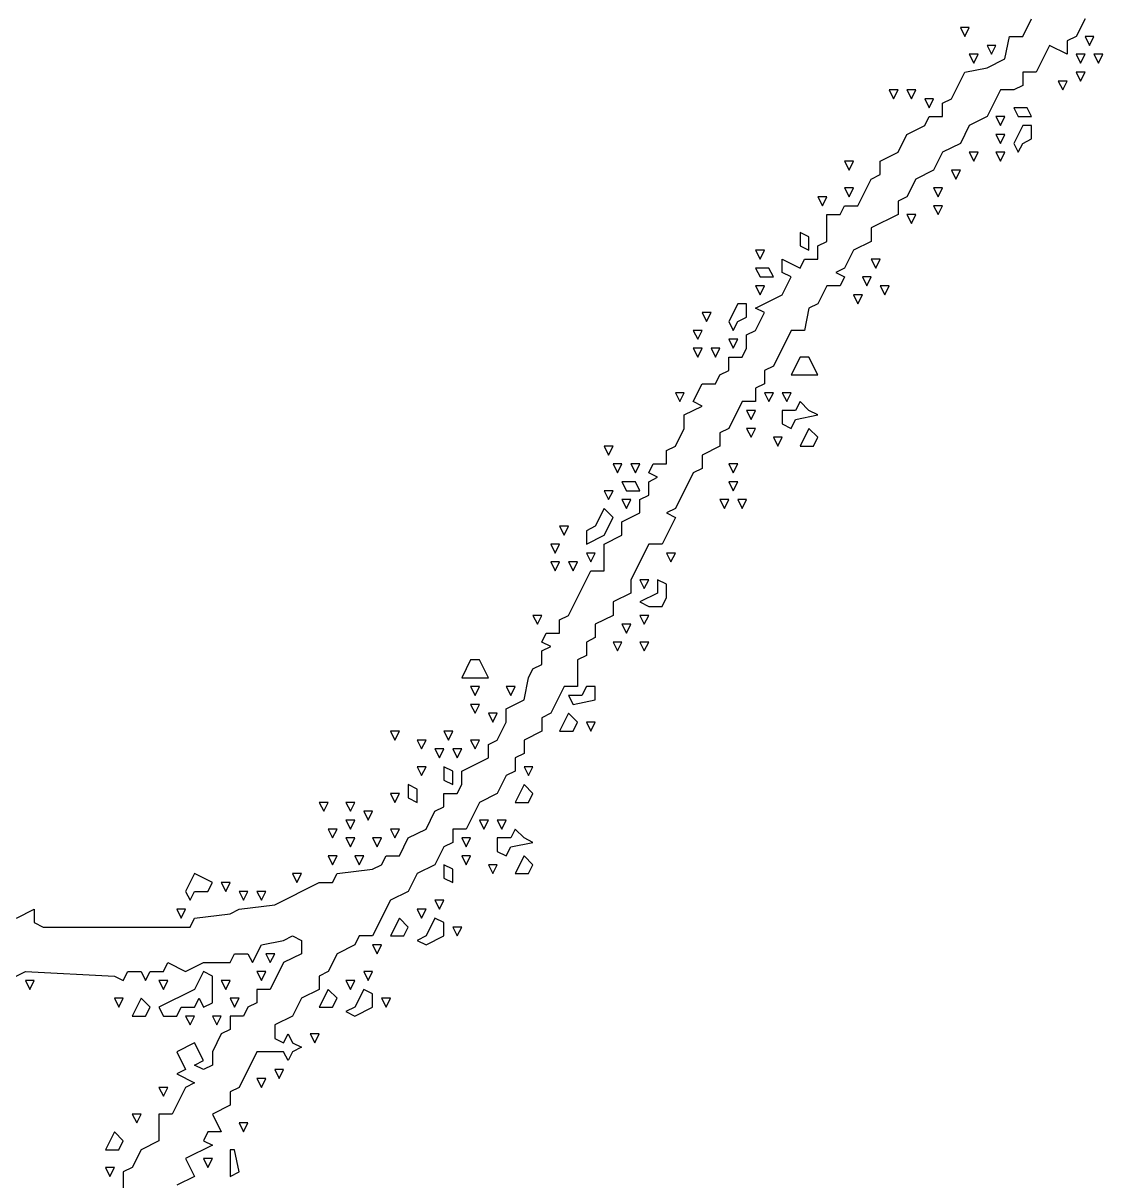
# Model space of a CAD drawing. Extents: x 2 to 124, y 0 to 170.
# Drawn here: x 29.82 to 49.34, y 127.1 to 148.03 of the extents above; entities that cross this region are included whole.
import ezdxf

# ---------------------------------------------------------------- set-up
doc = ezdxf.new("R2010")
doc.units = 0
doc.layers.add('Layer0', color=7, linetype='Continuous')

msp = doc.modelspace()

# ---------------------------------------------------------------- linework, layer by layer
at = {"layer": 'Layer0', "color": 5, "linetype": 'CONTINUOUS'}
for p, q in [((47.89299, 147.7841, 0.1), (48.05398, 148.1061, 0.1)), ((49.01989, 148.1061, 0.1), (48.8589, 147.7841, 0.1)), ((46.7661, 147.9451, 0.1), (46.84659, 147.7841, 0.1)), ((46.92708, 147.9451, 0.1), (46.7661, 147.9451, 0.1)), ((46.84659, 147.7841, 0.1), (46.92708, 147.9451, 0.1)), ((47.57102, 147.3816, 0.1), (47.65152, 147.7841, 0.1)), ((47.65152, 147.7841, 0.1), (47.89299, 147.7841, 0.1)), ((48.8589, 147.7841, 0.1), (48.69792, 147.7036, 0.1)), ((49.01989, 147.7841, 0.1), (49.10038, 147.6231, 0.1)), ((49.18087, 147.7841, 0.1), (49.01989, 147.7841, 0.1)), ((49.10038, 147.6231, 0.1), (49.18087, 147.7841, 0.1)), ((47.24905, 147.6231, 0.1), (47.32955, 147.4621, 0.1)), ((47.41004, 147.6231, 0.1), (47.24905, 147.6231, 0.1)), ((47.32955, 147.4621, 0.1), (47.41004, 147.6231, 0.1)), ((48.37595, 147.6231, 0.1), (48.13447, 147.1402, 0.1)), ((48.69792, 147.4621, 0.1), (48.37595, 147.6231, 0.1)), ((48.69792, 147.7036, 0.1), (48.69792, 147.4621, 0.1)), ((46.92708, 147.4621, 0.1), (47.00758, 147.3011, 0.1)), ((47.08807, 147.4621, 0.1), (46.92708, 147.4621, 0.1)), ((47.00758, 147.3011, 0.1), (47.08807, 147.4621, 0.1)), ((47.24905, 147.2206, 0.1), (47.57102, 147.3816, 0.1)), ((48.8589, 147.4621, 0.1), (48.93939, 147.3011, 0.1)), ((49.01989, 147.4621, 0.1), (48.8589, 147.4621, 0.1)), ((48.93939, 147.3011, 0.1), (49.01989, 147.4621, 0.1)), ((49.18087, 147.4621, 0.1), (49.26136, 147.3011, 0.1)), ((49.34186, 147.4621, 0.1), (49.18087, 147.4621, 0.1)), ((49.26136, 147.3011, 0.1), (49.34186, 147.4621, 0.1)), ((46.60511, 146.6572, 0.1), (46.84659, 147.1402, 0.1)), ((46.84659, 147.1402, 0.1), (47.24905, 147.2206, 0.1)), ((48.13447, 147.1402, 0.1), (47.89299, 147.1402, 0.1)), ((47.89299, 147.1402, 0.1), (47.89299, 146.8987, 0.1)), ((48.8589, 147.1402, 0.1), (48.93939, 146.9792, 0.1)), ((49.01989, 147.1402, 0.1), (48.8589, 147.1402, 0.1)), ((48.93939, 146.9792, 0.1), (49.01989, 147.1402, 0.1)), ((48.53693, 146.9792, 0.1), (48.61742, 146.8182, 0.1)), ((48.69792, 146.9792, 0.1), (48.53693, 146.9792, 0.1)), ((48.61742, 146.8182, 0.1), (48.69792, 146.9792, 0.1)), ((45.47822, 146.8182, 0.1), (45.55871, 146.6572, 0.1)), ((45.6392, 146.8182, 0.1), (45.47822, 146.8182, 0.1)), ((45.55871, 146.6572, 0.1), (45.6392, 146.8182, 0.1)), ((45.80019, 146.8182, 0.1), (45.88068, 146.6572, 0.1)), ((45.96117, 146.8182, 0.1), (45.80019, 146.8182, 0.1)), ((45.88068, 146.6572, 0.1), (45.96117, 146.8182, 0.1)), ((47.49053, 146.8182, 0.1), (47.24905, 146.3352, 0.1)), ((47.73201, 146.8182, 0.1), (47.49053, 146.8182, 0.1)), ((47.89299, 146.8987, 0.1), (47.73201, 146.8182, 0.1)), ((46.12216, 146.6572, 0.1), (46.20265, 146.4962, 0.1)), ((46.28314, 146.6572, 0.1), (46.12216, 146.6572, 0.1)), ((46.20265, 146.4962, 0.1), (46.28314, 146.6572, 0.1)), ((46.44413, 146.5767, 0.1), (46.60511, 146.6572, 0.1)), ((46.44413, 146.3352, 0.1), (46.44413, 146.5767, 0.1)), ((46.12216, 146.1742, 0.1), (46.20265, 146.3352, 0.1)), ((46.20265, 146.3352, 0.1), (46.44413, 146.3352, 0.1)), ((47.24905, 146.3352, 0.1), (46.92708, 146.1742, 0.1)), ((47.41004, 146.3352, 0.1), (47.49053, 146.1742, 0.1)), ((47.57102, 146.3352, 0.1), (47.41004, 146.3352, 0.1)), ((47.49053, 146.1742, 0.1), (47.57102, 146.3352, 0.1)), ((47.73201, 146.4962, 0.1), (47.8125, 146.3352, 0.1)), ((47.97348, 146.4962, 0.1), (47.73201, 146.4962, 0.1)), ((47.8125, 146.3352, 0.1), (48.05398, 146.3352, 0.1)), ((48.05398, 146.3352, 0.1), (47.97348, 146.4962, 0.1)), ((45.80019, 146.0133, 0.1), (46.12216, 146.1742, 0.1)), ((46.92708, 146.1742, 0.1), (46.7661, 145.8523, 0.1)), ((47.89299, 146.1742, 0.1), (47.73201, 145.8523, 0.1)), ((48.05398, 146.1742, 0.1), (47.89299, 146.1742, 0.1)), ((48.05398, 145.9328, 0.1), (48.05398, 146.1742, 0.1)), ((45.6392, 145.6913, 0.1), (45.80019, 146.0133, 0.1)), ((47.41004, 146.0133, 0.1), (47.49053, 145.8523, 0.1)), ((47.57102, 146.0133, 0.1), (47.41004, 146.0133, 0.1)), ((47.49053, 145.8523, 0.1), (47.57102, 146.0133, 0.1)), ((47.89299, 145.8523, 0.1), (48.05398, 145.9328, 0.1)), ((45.31723, 145.5303, 0.1), (45.6392, 145.6913, 0.1)), ((46.44413, 145.6913, 0.1), (46.28314, 145.3693, 0.1)), ((46.7661, 145.8523, 0.1), (46.44413, 145.6913, 0.1)), ((46.92708, 145.6913, 0.1), (47.00758, 145.5303, 0.1)), ((47.08807, 145.6913, 0.1), (46.92708, 145.6913, 0.1)), ((47.00758, 145.5303, 0.1), (47.08807, 145.6913, 0.1)), ((47.41004, 145.6913, 0.1), (47.49053, 145.5303, 0.1)), ((47.57102, 145.6913, 0.1), (47.41004, 145.6913, 0.1)), ((47.49053, 145.5303, 0.1), (47.57102, 145.6913, 0.1)), ((47.73201, 145.8523, 0.1), (47.8125, 145.6913, 0.1)), ((47.8125, 145.6913, 0.1), (47.89299, 145.8523, 0.1)), ((44.6733, 145.5303, 0.1), (44.75379, 145.3693, 0.1)), ((44.83428, 145.5303, 0.1), (44.6733, 145.5303, 0.1)), ((44.75379, 145.3693, 0.1), (44.83428, 145.5303, 0.1)), ((45.31723, 145.2888, 0.1), (45.31723, 145.5303, 0.1)), ((45.15625, 145.2083, 0.1), (45.31723, 145.2888, 0.1)), ((46.28314, 145.3693, 0.1), (45.96117, 145.2083, 0.1)), ((46.60511, 145.3693, 0.1), (46.68561, 145.2083, 0.1)), ((46.7661, 145.3693, 0.1), (46.60511, 145.3693, 0.1)), ((46.68561, 145.2083, 0.1), (46.7661, 145.3693, 0.1)), ((44.6733, 145.0473, 0.1), (44.75379, 144.8864, 0.1)), ((44.83428, 145.0473, 0.1), (44.6733, 145.0473, 0.1)), ((44.75379, 144.8864, 0.1), (44.83428, 145.0473, 0.1)), ((44.91477, 144.7254, 0.1), (45.15625, 145.2083, 0.1)), ((45.96117, 145.2083, 0.1), (45.80019, 144.8864, 0.1)), ((46.28314, 145.0473, 0.1), (46.36364, 144.8864, 0.1)), ((46.44413, 145.0473, 0.1), (46.28314, 145.0473, 0.1)), ((46.36364, 144.8864, 0.1), (46.44413, 145.0473, 0.1)), ((44.19034, 144.8864, 0.1), (44.27083, 144.7254, 0.1)), ((44.35133, 144.8864, 0.1), (44.19034, 144.8864, 0.1)), ((44.27083, 144.7254, 0.1), (44.35133, 144.8864, 0.1)), ((45.80019, 144.8864, 0.1), (45.6392, 144.8059, 0.1)), ((44.5928, 144.5644, 0.1), (44.6733, 144.7254, 0.1)), ((44.6733, 144.7254, 0.1), (44.91477, 144.7254, 0.1)), ((45.6392, 144.8059, 0.1), (45.6392, 144.5644, 0.1)), ((46.28314, 144.7254, 0.1), (46.36364, 144.5644, 0.1)), ((46.44413, 144.7254, 0.1), (46.28314, 144.7254, 0.1)), ((46.36364, 144.5644, 0.1), (46.44413, 144.7254, 0.1)), ((44.35133, 144.0814, 0.1), (44.35133, 144.5644, 0.1)), ((44.35133, 144.5644, 0.1), (44.5928, 144.5644, 0.1)), ((45.6392, 144.5644, 0.1), (45.15625, 144.3229, 0.1)), ((45.80019, 144.5644, 0.1), (45.88068, 144.4034, 0.1)), ((45.96117, 144.5644, 0.1), (45.80019, 144.5644, 0.1)), ((45.88068, 144.4034, 0.1), (45.96117, 144.5644, 0.1)), ((43.86837, 144.2424, 0.1), (43.86837, 144.0009, 0.1)), ((44.02936, 144.1619, 0.1), (43.86837, 144.2424, 0.1)), ((45.15625, 144.3229, 0.1), (45.15625, 144.0814, 0.1)), ((43.86837, 144.0009, 0.1), (44.02936, 143.9205, 0.1)), ((44.02936, 143.9205, 0.1), (44.02936, 144.1619, 0.1)), ((44.19034, 144.0009, 0.1), (44.35133, 144.0814, 0.1)), ((44.19034, 143.7595, 0.1), (44.19034, 144.0009, 0.1)), ((45.15625, 144.0814, 0.1), (44.83428, 143.9205, 0.1)), ((43.06345, 143.9205, 0.1), (43.14394, 143.7595, 0.1)), ((43.22443, 143.9205, 0.1), (43.06345, 143.9205, 0.1)), ((43.14394, 143.7595, 0.1), (43.22443, 143.9205, 0.1)), ((44.83428, 143.9205, 0.1), (44.6733, 143.5985, 0.1)), ((43.06345, 143.5985, 0.1), (43.14394, 143.4375, 0.1)), ((43.30492, 143.5985, 0.1), (43.06345, 143.5985, 0.1)), ((43.38542, 143.4375, 0.1), (43.30492, 143.5985, 0.1)), ((43.5464, 143.518, 0.1), (43.5464, 143.7595, 0.1)), ((43.5464, 143.7595, 0.1), (43.86837, 143.5985, 0.1)), ((43.86837, 143.5985, 0.1), (43.94886, 143.7595, 0.1)), ((43.94886, 143.7595, 0.1), (44.19034, 143.7595, 0.1)), ((44.6733, 143.5985, 0.1), (44.51231, 143.518, 0.1)), ((45.15625, 143.7595, 0.1), (45.23674, 143.5985, 0.1)), ((45.31723, 143.7595, 0.1), (45.15625, 143.7595, 0.1)), ((45.23674, 143.5985, 0.1), (45.31723, 143.7595, 0.1)), ((43.14394, 143.4375, 0.1), (43.38542, 143.4375, 0.1)), ((43.70739, 143.4375, 0.1), (43.5464, 143.518, 0.1)), ((43.5464, 143.1155, 0.1), (43.70739, 143.4375, 0.1)), ((44.51231, 143.518, 0.1), (44.6733, 143.4375, 0.1)), ((44.6733, 143.4375, 0.1), (44.5928, 143.2765, 0.1)), ((44.99527, 143.4375, 0.1), (45.07576, 143.2765, 0.1)), ((45.15625, 143.4375, 0.1), (44.99527, 143.4375, 0.1)), ((45.07576, 143.2765, 0.1), (45.15625, 143.4375, 0.1)), ((43.06345, 143.2765, 0.1), (43.14394, 143.1155, 0.1)), ((43.22443, 143.2765, 0.1), (43.06345, 143.2765, 0.1)), ((43.14394, 143.1155, 0.1), (43.22443, 143.2765, 0.1)), ((44.35133, 143.2765, 0.1), (44.19034, 142.9545, 0.1)), ((44.5928, 143.2765, 0.1), (44.35133, 143.2765, 0.1)), ((45.31723, 143.2765, 0.1), (45.39773, 143.1155, 0.1)), ((45.47822, 143.2765, 0.1), (45.31723, 143.2765, 0.1)), ((45.39773, 143.1155, 0.1), (45.47822, 143.2765, 0.1)), ((42.74148, 142.9545, 0.1), (42.58049, 142.6326, 0.1)), ((42.90246, 142.9545, 0.1), (42.74148, 142.9545, 0.1)), ((42.90246, 142.7131, 0.1), (42.90246, 142.9545, 0.1)), ((43.06345, 142.8741, 0.1), (43.5464, 143.1155, 0.1)), ((44.19034, 142.9545, 0.1), (44.02936, 142.8741, 0.1)), ((44.83428, 143.1155, 0.1), (44.91477, 142.9545, 0.1)), ((44.99527, 143.1155, 0.1), (44.83428, 143.1155, 0.1)), ((44.91477, 142.9545, 0.1), (44.99527, 143.1155, 0.1)), ((42.09754, 142.7936, 0.1), (42.17803, 142.6326, 0.1)), ((42.25852, 142.7936, 0.1), (42.09754, 142.7936, 0.1)), ((42.17803, 142.6326, 0.1), (42.25852, 142.7936, 0.1)), ((43.22443, 142.7936, 0.1), (43.06345, 142.8741, 0.1)), ((43.06345, 142.4716, 0.1), (43.22443, 142.7936, 0.1)), ((44.02936, 142.8741, 0.1), (43.94886, 142.4716, 0.1)), ((42.58049, 142.6326, 0.1), (42.66098, 142.4716, 0.1)), ((42.66098, 142.4716, 0.1), (42.74148, 142.6326, 0.1)), ((42.74148, 142.6326, 0.1), (42.90246, 142.7131, 0.1)), ((41.93655, 142.4716, 0.1), (42.01705, 142.3106, 0.1)), ((42.09754, 142.4716, 0.1), (41.93655, 142.4716, 0.1)), ((42.01705, 142.3106, 0.1), (42.09754, 142.4716, 0.1)), ((42.90246, 142.3911, 0.1), (43.06345, 142.4716, 0.1)), ((42.90246, 142.1496, 0.1), (42.90246, 142.3911, 0.1)), ((43.70739, 142.4716, 0.1), (43.38542, 141.8277, 0.1)), ((43.94886, 142.4716, 0.1), (43.70739, 142.4716, 0.1)), ((41.93655, 142.1496, 0.1), (42.01705, 141.9886, 0.1)), ((42.09754, 142.1496, 0.1), (41.93655, 142.1496, 0.1)), ((42.01705, 141.9886, 0.1), (42.09754, 142.1496, 0.1)), ((42.25852, 142.1496, 0.1), (42.33902, 141.9886, 0.1)), ((42.41951, 142.1496, 0.1), (42.25852, 142.1496, 0.1)), ((42.33902, 141.9886, 0.1), (42.41951, 142.1496, 0.1)), ((42.58049, 142.3106, 0.1), (42.66098, 142.1496, 0.1)), ((42.74148, 142.3106, 0.1), (42.58049, 142.3106, 0.1)), ((42.66098, 142.1496, 0.1), (42.74148, 142.3106, 0.1)), ((42.82197, 141.9886, 0.1), (42.90246, 142.1496, 0.1)), ((42.58049, 141.7472, 0.1), (42.58049, 141.9886, 0.1)), ((42.58049, 141.9886, 0.1), (42.82197, 141.9886, 0.1)), ((43.86837, 141.9886, 0.1), (43.70739, 141.6667, 0.1)), ((44.02936, 141.9886, 0.1), (43.86837, 141.9886, 0.1)), ((44.19034, 141.6667, 0.1), (44.02936, 141.9886, 0.1)), ((42.41951, 141.6667, 0.1), (42.58049, 141.7472, 0.1)), ((43.38542, 141.8277, 0.1), (43.22443, 141.7472, 0.1)), ((43.22443, 141.7472, 0.1), (43.22443, 141.5057, 0.1)), ((41.93655, 141.1837, 0.1), (42.09754, 141.5057, 0.1)), ((42.09754, 141.5057, 0.1), (42.33902, 141.5057, 0.1)), ((42.33902, 141.5057, 0.1), (42.41951, 141.6667, 0.1)), ((43.22443, 141.5057, 0.1), (43.06345, 141.4252, 0.1)), ((43.70739, 141.6667, 0.1), (44.19034, 141.6667, 0.1)), ((41.61458, 141.3447, 0.1), (41.69508, 141.1837, 0.1)), ((41.77557, 141.3447, 0.1), (41.61458, 141.3447, 0.1)), ((41.69508, 141.1837, 0.1), (41.77557, 141.3447, 0.1)), ((43.06345, 141.4252, 0.1), (43.06345, 141.1837, 0.1)), ((43.22443, 141.3447, 0.1), (43.30492, 141.1837, 0.1)), ((43.38542, 141.3447, 0.1), (43.22443, 141.3447, 0.1)), ((43.30492, 141.1837, 0.1), (43.38542, 141.3447, 0.1)), ((43.5464, 141.3447, 0.1), (43.62689, 141.1837, 0.1)), ((43.70739, 141.3447, 0.1), (43.5464, 141.3447, 0.1)), ((43.62689, 141.1837, 0.1), (43.70739, 141.3447, 0.1)), ((41.77557, 140.9422, 0.1), (42.09754, 141.1032, 0.1)), ((42.09754, 141.1032, 0.1), (41.93655, 141.1837, 0.1)), ((42.82197, 141.1837, 0.1), (42.58049, 140.7008, 0.1)), ((43.06345, 141.1837, 0.1), (42.82197, 141.1837, 0.1)), ((43.86837, 141.1837, 0.1), (43.78788, 141.0227, 0.1)), ((44.02936, 141.0227, 0.1), (43.86837, 141.1837, 0.1)), ((41.77557, 140.7008, 0.1), (41.77557, 140.9422, 0.1)), ((42.90246, 141.0227, 0.1), (42.98295, 140.8617, 0.1)), ((43.06345, 141.0227, 0.1), (42.90246, 141.0227, 0.1)), ((42.98295, 140.8617, 0.1), (43.06345, 141.0227, 0.1)), ((43.78788, 141.0227, 0.1), (43.5464, 141.0227, 0.1)), ((43.5464, 141.0227, 0.1), (43.5464, 140.7813, 0.1)), ((43.70739, 140.7008, 0.1), (43.78788, 140.8617, 0.1)), ((43.78788, 140.8617, 0.1), (44.19034, 140.9422, 0.1)), ((44.19034, 140.9422, 0.1), (44.02936, 141.0227, 0.1)), ((41.61458, 140.3788, 0.1), (41.77557, 140.7008, 0.1)), ((42.58049, 140.7008, 0.1), (42.41951, 140.6203, 0.1)), ((42.90246, 140.7008, 0.1), (42.98295, 140.5398, 0.1)), ((43.06345, 140.7008, 0.1), (42.90246, 140.7008, 0.1)), ((42.98295, 140.5398, 0.1), (43.06345, 140.7008, 0.1)), ((43.5464, 140.7813, 0.1), (43.70739, 140.7008, 0.1)), ((44.02936, 140.7008, 0.1), (43.86837, 140.3788, 0.1)), ((44.19034, 140.5398, 0.1), (44.02936, 140.7008, 0.1)), ((42.41951, 140.6203, 0.1), (42.41951, 140.3788, 0.1)), ((43.38542, 140.5398, 0.1), (43.46591, 140.3788, 0.1)), ((43.5464, 140.5398, 0.1), (43.38542, 140.5398, 0.1)), ((43.46591, 140.3788, 0.1), (43.5464, 140.5398, 0.1)), ((44.10985, 140.3788, 0.1), (44.19034, 140.5398, 0.1)), ((40.3267, 140.3788, 0.1), (40.4072, 140.2178, 0.1)), ((40.48769, 140.3788, 0.1), (40.3267, 140.3788, 0.1)), ((40.4072, 140.2178, 0.1), (40.48769, 140.3788, 0.1)), ((41.4536, 140.2983, 0.1), (41.61458, 140.3788, 0.1)), ((41.4536, 140.0568, 0.1), (41.4536, 140.2983, 0.1)), ((42.41951, 140.3788, 0.1), (42.09754, 140.2178, 0.1)), ((43.86837, 140.3788, 0.1), (44.10985, 140.3788, 0.1)), ((40.48769, 140.0568, 0.1), (40.56818, 139.8958, 0.1)), ((40.64867, 140.0568, 0.1), (40.48769, 140.0568, 0.1)), ((40.56818, 139.8958, 0.1), (40.64867, 140.0568, 0.1)), ((40.80966, 140.0568, 0.1), (40.89015, 139.8958, 0.1)), ((40.97064, 140.0568, 0.1), (40.80966, 140.0568, 0.1)), ((40.89015, 139.8958, 0.1), (40.97064, 140.0568, 0.1)), ((41.13163, 139.8958, 0.1), (41.21212, 140.0568, 0.1)), ((41.21212, 140.0568, 0.1), (41.4536, 140.0568, 0.1)), ((42.09754, 140.2178, 0.1), (42.09754, 139.9763, 0.1)), ((42.58049, 140.0568, 0.1), (42.66098, 139.8958, 0.1)), ((42.74148, 140.0568, 0.1), (42.58049, 140.0568, 0.1)), ((42.66098, 139.8958, 0.1), (42.74148, 140.0568, 0.1)), ((41.29261, 139.8153, 0.1), (41.13163, 139.8958, 0.1)), ((41.13163, 139.7348, 0.1), (41.29261, 139.8153, 0.1)), ((41.93655, 139.8958, 0.1), (41.61458, 139.2519, 0.1)), ((42.09754, 139.9763, 0.1), (41.93655, 139.8958, 0.1)), ((40.64867, 139.7348, 0.1), (40.72917, 139.5739, 0.1)), ((40.89015, 139.7348, 0.1), (40.64867, 139.7348, 0.1)), ((40.97064, 139.5739, 0.1), (40.89015, 139.7348, 0.1)), ((41.13163, 139.4934, 0.1), (41.13163, 139.7348, 0.1)), ((42.58049, 139.7348, 0.1), (42.66098, 139.5739, 0.1)), ((42.74148, 139.7348, 0.1), (42.58049, 139.7348, 0.1)), ((42.66098, 139.5739, 0.1), (42.74148, 139.7348, 0.1)), ((40.3267, 139.5739, 0.1), (40.4072, 139.4129, 0.1)), ((40.48769, 139.5739, 0.1), (40.3267, 139.5739, 0.1)), ((40.4072, 139.4129, 0.1), (40.48769, 139.5739, 0.1)), ((40.64867, 139.4129, 0.1), (40.72917, 139.2519, 0.1)), ((40.80966, 139.4129, 0.1), (40.64867, 139.4129, 0.1)), ((40.72917, 139.5739, 0.1), (40.97064, 139.5739, 0.1)), ((40.72917, 139.2519, 0.1), (40.80966, 139.4129, 0.1)), ((40.97064, 139.4129, 0.1), (41.13163, 139.4934, 0.1)), ((40.97064, 139.1714, 0.1), (40.97064, 139.4129, 0.1)), ((42.41951, 139.4129, 0.1), (42.5, 139.2519, 0.1)), ((42.58049, 139.4129, 0.1), (42.41951, 139.4129, 0.1)), ((42.5, 139.2519, 0.1), (42.58049, 139.4129, 0.1)), ((42.74148, 139.4129, 0.1), (42.82197, 139.2519, 0.1)), ((42.90246, 139.4129, 0.1), (42.74148, 139.4129, 0.1)), ((42.82197, 139.2519, 0.1), (42.90246, 139.4129, 0.1)), ((40.3267, 139.2519, 0.1), (40.16572, 138.9299, 0.1)), ((40.48769, 139.0909, 0.1), (40.3267, 139.2519, 0.1)), ((41.61458, 139.2519, 0.1), (41.4536, 139.1714, 0.1)), ((40.3267, 138.7689, 0.1), (40.48769, 139.0909, 0.1)), ((40.64867, 139.0104, 0.1), (40.97064, 139.1714, 0.1)), ((40.64867, 138.7689, 0.1), (40.64867, 139.0104, 0.1)), ((41.61458, 139.0909, 0.1), (41.37311, 138.608, 0.1)), ((41.4536, 139.1714, 0.1), (41.61458, 139.0909, 0.1)), ((39.52178, 138.9299, 0.1), (39.60227, 138.7689, 0.1)), ((39.68277, 138.9299, 0.1), (39.52178, 138.9299, 0.1)), ((39.60227, 138.7689, 0.1), (39.68277, 138.9299, 0.1)), ((40.16572, 138.9299, 0.1), (40.00473, 138.8494, 0.1)), ((40.00473, 138.8494, 0.1), (40.00473, 138.608, 0.1)), ((40.00473, 138.608, 0.1), (40.3267, 138.7689, 0.1)), ((40.3267, 138.608, 0.1), (40.64867, 138.7689, 0.1)), ((39.3608, 138.608, 0.1), (39.44129, 138.447, 0.1)), ((39.52178, 138.608, 0.1), (39.3608, 138.608, 0.1)), ((39.44129, 138.447, 0.1), (39.52178, 138.608, 0.1)), ((40.3267, 138.125, 0.1), (40.3267, 138.608, 0.1)), ((41.13163, 138.608, 0.1), (40.80966, 137.964, 0.1)), ((41.37311, 138.608, 0.1), (41.13163, 138.608, 0.1)), ((40.00473, 138.447, 0.1), (40.08523, 138.286, 0.1)), ((40.16572, 138.447, 0.1), (40.00473, 138.447, 0.1)), ((40.08523, 138.286, 0.1), (40.16572, 138.447, 0.1)), ((41.4536, 138.447, 0.1), (41.53409, 138.286, 0.1)), ((41.61458, 138.447, 0.1), (41.4536, 138.447, 0.1)), ((41.53409, 138.286, 0.1), (41.61458, 138.447, 0.1)), ((39.3608, 138.286, 0.1), (39.44129, 138.125, 0.1)), ((39.52178, 138.286, 0.1), (39.3608, 138.286, 0.1)), ((39.44129, 138.125, 0.1), (39.52178, 138.286, 0.1)), ((39.68277, 138.286, 0.1), (39.76326, 138.125, 0.1)), ((39.84375, 138.286, 0.1), (39.68277, 138.286, 0.1)), ((39.76326, 138.125, 0.1), (39.84375, 138.286, 0.1)), ((39.68277, 137.3201, 0.1), (40.08523, 138.125, 0.1)), ((40.08523, 138.125, 0.1), (40.3267, 138.125, 0.1)), ((40.80966, 137.964, 0.1), (40.80966, 137.7225, 0.1)), ((40.97064, 137.964, 0.1), (41.05114, 137.803, 0.1)), ((41.13163, 137.964, 0.1), (40.97064, 137.964, 0.1)), ((41.05114, 137.803, 0.1), (41.13163, 137.964, 0.1)), ((41.29261, 137.964, 0.1), (41.29261, 137.7225, 0.1)), ((41.4536, 137.8835, 0.1), (41.29261, 137.964, 0.1)), ((40.80966, 137.7225, 0.1), (40.48769, 137.5616, 0.1)), ((41.29261, 137.7225, 0.1), (40.97064, 137.5616, 0.1)), ((41.4536, 137.642, 0.1), (41.4536, 137.8835, 0.1)), ((40.48769, 137.5616, 0.1), (40.48769, 137.3201, 0.1)), ((40.97064, 137.5616, 0.1), (41.13163, 137.4811, 0.1)), ((41.37311, 137.4811, 0.1), (41.4536, 137.642, 0.1)), ((39.03883, 137.3201, 0.1), (39.11932, 137.1591, 0.1)), ((39.19981, 137.3201, 0.1), (39.03883, 137.3201, 0.1)), ((39.11932, 137.1591, 0.1), (39.19981, 137.3201, 0.1)), ((39.52178, 137.2396, 0.1), (39.68277, 137.3201, 0.1)), ((40.48769, 137.3201, 0.1), (40.16572, 137.1591, 0.1)), ((40.97064, 137.3201, 0.1), (41.05114, 137.1591, 0.1)), ((41.13163, 137.3201, 0.1), (40.97064, 137.3201, 0.1)), ((41.05114, 137.1591, 0.1), (41.13163, 137.3201, 0.1)), ((41.13163, 137.4811, 0.1), (41.37311, 137.4811, 0.1)), ((39.52178, 136.9981, 0.1), (39.52178, 137.2396, 0.1)), ((40.16572, 137.1591, 0.1), (40.16572, 136.9176, 0.1)), ((40.64867, 137.1591, 0.1), (40.72917, 136.9981, 0.1)), ((40.80966, 137.1591, 0.1), (40.64867, 137.1591, 0.1)), ((40.72917, 136.9981, 0.1), (40.80966, 137.1591, 0.1)), ((39.19981, 136.8371, 0.1), (39.2803, 136.9981, 0.1)), ((39.2803, 136.9981, 0.1), (39.52178, 136.9981, 0.1)), ((40.16572, 136.9176, 0.1), (40.00473, 136.8371, 0.1)), ((39.3608, 136.7566, 0.1), (39.19981, 136.8371, 0.1)), ((39.19981, 136.6761, 0.1), (39.3608, 136.7566, 0.1)), ((39.19981, 136.4347, 0.1), (39.19981, 136.6761, 0.1)), ((40.00473, 136.8371, 0.1), (40.00473, 136.5956, 0.1)), ((40.48769, 136.8371, 0.1), (40.56818, 136.6761, 0.1)), ((40.64867, 136.8371, 0.1), (40.48769, 136.8371, 0.1)), ((40.56818, 136.6761, 0.1), (40.64867, 136.8371, 0.1)), ((40.97064, 136.8371, 0.1), (41.05114, 136.6761, 0.1)), ((41.13163, 136.8371, 0.1), (40.97064, 136.8371, 0.1)), ((41.05114, 136.6761, 0.1), (41.13163, 136.8371, 0.1)), ((37.91193, 136.5152, 0.1), (37.75095, 136.1932, 0.1)), ((38.07292, 136.5152, 0.1), (37.91193, 136.5152, 0.1)), ((38.2339, 136.1932, 0.1), (38.07292, 136.5152, 0.1)), ((40.00473, 136.5956, 0.1), (39.84375, 136.5152, 0.1)), ((39.84375, 136.5152, 0.1), (39.84375, 136.0322, 0.1)), ((38.95833, 136.1932, 0.1), (39.03883, 136.3542, 0.1)), ((39.03883, 136.3542, 0.1), (39.19981, 136.4347, 0.1)), ((37.75095, 136.1932, 0.1), (38.2339, 136.1932, 0.1)), ((38.87784, 135.7907, 0.1), (38.95833, 136.1932, 0.1)), ((37.91193, 136.0322, 0.1), (37.99242, 135.8712, 0.1)), ((38.07292, 136.0322, 0.1), (37.91193, 136.0322, 0.1)), ((37.99242, 135.8712, 0.1), (38.07292, 136.0322, 0.1)), ((38.55587, 136.0322, 0.1), (38.63636, 135.8712, 0.1)), ((38.71686, 136.0322, 0.1), (38.55587, 136.0322, 0.1)), ((38.63636, 135.8712, 0.1), (38.71686, 136.0322, 0.1)), ((39.60227, 136.0322, 0.1), (39.3608, 135.5492, 0.1)), ((39.84375, 136.0322, 0.1), (39.60227, 136.0322, 0.1)), ((39.92424, 135.8712, 0.1), (39.68277, 135.8712, 0.1)), ((39.68277, 135.8712, 0.1), (39.76326, 135.7102, 0.1)), ((40.00473, 136.0322, 0.1), (39.92424, 135.8712, 0.1)), ((40.16572, 136.0322, 0.1), (40.00473, 136.0322, 0.1)), ((40.16572, 135.7907, 0.1), (40.16572, 136.0322, 0.1)), ((37.91193, 135.7102, 0.1), (37.99242, 135.5492, 0.1)), ((38.07292, 135.7102, 0.1), (37.91193, 135.7102, 0.1)), ((37.99242, 135.5492, 0.1), (38.07292, 135.7102, 0.1)), ((38.55587, 135.6297, 0.1), (38.87784, 135.7907, 0.1)), ((38.55587, 135.3883, 0.1), (38.55587, 135.6297, 0.1)), ((39.76326, 135.7102, 0.1), (40.16572, 135.7907, 0.1)), ((38.2339, 135.5492, 0.1), (38.31439, 135.3883, 0.1)), ((38.39489, 135.5492, 0.1), (38.2339, 135.5492, 0.1)), ((38.31439, 135.3883, 0.1), (38.39489, 135.5492, 0.1)), ((39.3608, 135.5492, 0.1), (39.19981, 135.4688, 0.1)), ((39.19981, 135.4688, 0.1), (39.19981, 135.2273, 0.1)), ((39.68277, 135.5492, 0.1), (39.52178, 135.2273, 0.1)), ((39.84375, 135.3883, 0.1), (39.68277, 135.5492, 0.1)), ((36.46307, 135.2273, 0.1), (36.54356, 135.0663, 0.1)), ((36.62405, 135.2273, 0.1), (36.46307, 135.2273, 0.1)), ((36.54356, 135.0663, 0.1), (36.62405, 135.2273, 0.1)), ((37.42898, 135.2273, 0.1), (37.50947, 135.0663, 0.1)), ((37.58996, 135.2273, 0.1), (37.42898, 135.2273, 0.1)), ((37.50947, 135.0663, 0.1), (37.58996, 135.2273, 0.1)), ((38.39489, 135.0663, 0.1), (38.55587, 135.3883, 0.1)), ((39.19981, 135.2273, 0.1), (38.87784, 135.0663, 0.1)), ((39.52178, 135.2273, 0.1), (39.76326, 135.2273, 0.1)), ((39.76326, 135.2273, 0.1), (39.84375, 135.3883, 0.1)), ((40.00473, 135.3883, 0.1), (40.08523, 135.2273, 0.1)), ((40.16572, 135.3883, 0.1), (40.00473, 135.3883, 0.1)), ((40.08523, 135.2273, 0.1), (40.16572, 135.3883, 0.1)), ((36.94602, 135.0663, 0.1), (37.02652, 134.9053, 0.1)), ((37.10701, 135.0663, 0.1), (36.94602, 135.0663, 0.1)), ((37.02652, 134.9053, 0.1), (37.10701, 135.0663, 0.1)), ((37.91193, 135.0663, 0.1), (37.99242, 134.9053, 0.1)), ((38.07292, 135.0663, 0.1), (37.91193, 135.0663, 0.1)), ((37.99242, 134.9053, 0.1), (38.07292, 135.0663, 0.1)), ((38.2339, 134.9858, 0.1), (38.39489, 135.0663, 0.1)), ((38.87784, 135.0663, 0.1), (38.87784, 134.8248, 0.1)), ((37.26799, 134.9053, 0.1), (37.34848, 134.7443, 0.1)), ((37.42898, 134.9053, 0.1), (37.26799, 134.9053, 0.1)), ((37.34848, 134.7443, 0.1), (37.42898, 134.9053, 0.1)), ((37.58996, 134.9053, 0.1), (37.67045, 134.7443, 0.1)), ((37.75095, 134.9053, 0.1), (37.58996, 134.9053, 0.1)), ((37.67045, 134.7443, 0.1), (37.75095, 134.9053, 0.1)), ((38.2339, 134.7443, 0.1), (38.2339, 134.9858, 0.1)), ((38.87784, 134.8248, 0.1), (38.71686, 134.7443, 0.1)), ((36.94602, 134.5833, 0.1), (37.02652, 134.4223, 0.1)), ((37.10701, 134.5833, 0.1), (36.94602, 134.5833, 0.1)), ((37.02652, 134.4223, 0.1), (37.10701, 134.5833, 0.1)), ((37.42898, 134.5833, 0.1), (37.42898, 134.3419, 0.1)), ((37.58996, 134.5028, 0.1), (37.42898, 134.5833, 0.1)), ((37.75095, 134.5028, 0.1), (38.2339, 134.7443, 0.1)), ((38.71686, 134.7443, 0.1), (38.71686, 134.5028, 0.1)), ((38.87784, 134.5833, 0.1), (38.95833, 134.4223, 0.1)), ((39.03883, 134.5833, 0.1), (38.87784, 134.5833, 0.1)), ((38.95833, 134.4223, 0.1), (39.03883, 134.5833, 0.1)), ((37.58996, 134.2614, 0.1), (37.58996, 134.5028, 0.1)), ((37.75095, 134.2614, 0.1), (37.75095, 134.5028, 0.1)), ((38.55587, 134.4223, 0.1), (38.39489, 134.1004, 0.1)), ((38.71686, 134.5028, 0.1), (38.55587, 134.4223, 0.1)), ((36.78504, 134.2614, 0.1), (36.78504, 134.0199, 0.1)), ((36.94602, 134.1809, 0.1), (36.78504, 134.2614, 0.1)), ((36.94602, 133.9394, 0.1), (36.94602, 134.1809, 0.1)), ((37.42898, 134.3419, 0.1), (37.58996, 134.2614, 0.1)), ((37.67045, 134.1004, 0.1), (37.75095, 134.2614, 0.1)), ((38.87784, 134.2614, 0.1), (38.71686, 133.9394, 0.1)), ((39.03883, 134.1004, 0.1), (38.87784, 134.2614, 0.1)), ((36.46307, 134.1004, 0.1), (36.54356, 133.9394, 0.1)), ((36.62405, 134.1004, 0.1), (36.46307, 134.1004, 0.1)), ((36.54356, 133.9394, 0.1), (36.62405, 134.1004, 0.1)), ((36.78504, 134.0199, 0.1), (36.94602, 133.9394, 0.1)), ((37.42898, 133.8589, 0.1), (37.42898, 134.1004, 0.1)), ((37.42898, 134.1004, 0.1), (37.67045, 134.1004, 0.1)), ((38.39489, 134.1004, 0.1), (38.07292, 133.9394, 0.1)), ((38.95833, 133.9394, 0.1), (39.03883, 134.1004, 0.1)), ((35.17519, 133.9394, 0.1), (35.25568, 133.7784, 0.1)), ((35.33617, 133.9394, 0.1), (35.17519, 133.9394, 0.1)), ((35.25568, 133.7784, 0.1), (35.33617, 133.9394, 0.1)), ((35.65814, 133.9394, 0.1), (35.73864, 133.7784, 0.1)), ((35.81913, 133.9394, 0.1), (35.65814, 133.9394, 0.1)), ((35.73864, 133.7784, 0.1), (35.81913, 133.9394, 0.1)), ((35.98011, 133.7784, 0.1), (36.06061, 133.6174, 0.1)), ((36.1411, 133.7784, 0.1), (35.98011, 133.7784, 0.1)), ((36.06061, 133.6174, 0.1), (36.1411, 133.7784, 0.1)), ((37.10701, 133.4564, 0.1), (37.26799, 133.7784, 0.1)), ((37.26799, 133.7784, 0.1), (37.42898, 133.8589, 0.1)), ((38.07292, 133.9394, 0.1), (37.83144, 133.4564, 0.1)), ((38.71686, 133.9394, 0.1), (38.95833, 133.9394, 0.1)), ((35.65814, 133.6174, 0.1), (35.73864, 133.4564, 0.1)), ((35.81913, 133.6174, 0.1), (35.65814, 133.6174, 0.1)), ((35.73864, 133.4564, 0.1), (35.81913, 133.6174, 0.1)), ((38.07292, 133.6174, 0.1), (38.15341, 133.4564, 0.1)), ((38.2339, 133.6174, 0.1), (38.07292, 133.6174, 0.1)), ((38.15341, 133.4564, 0.1), (38.2339, 133.6174, 0.1)), ((38.39489, 133.6174, 0.1), (38.47538, 133.4564, 0.1)), ((38.55587, 133.6174, 0.1), (38.39489, 133.6174, 0.1)), ((38.47538, 133.4564, 0.1), (38.55587, 133.6174, 0.1)), ((35.33617, 133.4564, 0.1), (35.41667, 133.2955, 0.1)), ((35.49716, 133.4564, 0.1), (35.33617, 133.4564, 0.1)), ((35.41667, 133.2955, 0.1), (35.49716, 133.4564, 0.1)), ((36.46307, 133.4564, 0.1), (36.54356, 133.2955, 0.1)), ((36.62405, 133.4564, 0.1), (36.46307, 133.4564, 0.1)), ((36.54356, 133.2955, 0.1), (36.62405, 133.4564, 0.1)), ((36.78504, 133.2955, 0.1), (37.10701, 133.4564, 0.1)), ((37.83144, 133.4564, 0.1), (37.58996, 133.4564, 0.1)), ((37.58996, 133.4564, 0.1), (37.58996, 133.215, 0.1)), ((38.71686, 133.4564, 0.1), (38.63636, 133.2955, 0.1)), ((38.87784, 133.2955, 0.1), (38.71686, 133.4564, 0.1)), ((35.65814, 133.2955, 0.1), (35.73864, 133.1345, 0.1)), ((35.81913, 133.2955, 0.1), (35.65814, 133.2955, 0.1)), ((35.73864, 133.1345, 0.1), (35.81913, 133.2955, 0.1)), ((36.1411, 133.2955, 0.1), (36.22159, 133.1345, 0.1)), ((36.30208, 133.2955, 0.1), (36.1411, 133.2955, 0.1)), ((36.22159, 133.1345, 0.1), (36.30208, 133.2955, 0.1)), ((36.62405, 132.9735, 0.1), (36.78504, 133.2955, 0.1)), ((37.42898, 133.1345, 0.1), (37.26799, 132.8125, 0.1)), ((37.58996, 133.215, 0.1), (37.42898, 133.1345, 0.1)), ((37.75095, 133.2955, 0.1), (37.83144, 133.1345, 0.1)), ((37.91193, 133.2955, 0.1), (37.75095, 133.2955, 0.1)), ((37.83144, 133.1345, 0.1), (37.91193, 133.2955, 0.1)), ((38.63636, 133.2955, 0.1), (38.39489, 133.2955, 0.1)), ((38.39489, 133.2955, 0.1), (38.39489, 133.054, 0.1)), ((38.55587, 132.9735, 0.1), (38.63636, 133.1345, 0.1)), ((38.63636, 133.1345, 0.1), (39.03883, 133.215, 0.1)), ((39.03883, 133.215, 0.1), (38.87784, 133.2955, 0.1)), ((35.33617, 132.9735, 0.1), (35.41667, 132.8125, 0.1)), ((35.49716, 132.9735, 0.1), (35.33617, 132.9735, 0.1)), ((35.41667, 132.8125, 0.1), (35.49716, 132.9735, 0.1)), ((35.81913, 132.9735, 0.1), (35.89962, 132.8125, 0.1)), ((35.98011, 132.9735, 0.1), (35.81913, 132.9735, 0.1)), ((35.89962, 132.8125, 0.1), (35.98011, 132.9735, 0.1)), ((36.30208, 132.8125, 0.1), (36.38258, 132.9735, 0.1)), ((36.38258, 132.9735, 0.1), (36.62405, 132.9735, 0.1)), ((37.75095, 132.9735, 0.1), (37.83144, 132.8125, 0.1)), ((37.91193, 132.9735, 0.1), (37.75095, 132.9735, 0.1)), ((37.83144, 132.8125, 0.1), (37.91193, 132.9735, 0.1)), ((38.39489, 133.054, 0.1), (38.55587, 132.9735, 0.1)), ((38.87784, 132.9735, 0.1), (38.71686, 132.6515, 0.1)), ((39.03883, 132.8125, 0.1), (38.87784, 132.9735, 0.1)), ((35.49716, 132.6515, 0.1), (36.1411, 132.732, 0.1)), ((36.1411, 132.732, 0.1), (36.30208, 132.8125, 0.1)), ((37.26799, 132.8125, 0.1), (36.94602, 132.6515, 0.1)), ((37.42898, 132.8125, 0.1), (37.42898, 132.571, 0.1)), ((37.58996, 132.732, 0.1), (37.42898, 132.8125, 0.1)), ((37.58996, 132.4905, 0.1), (37.58996, 132.732, 0.1)), ((38.2339, 132.8125, 0.1), (38.31439, 132.6515, 0.1)), ((38.39489, 132.8125, 0.1), (38.2339, 132.8125, 0.1)), ((38.31439, 132.6515, 0.1), (38.39489, 132.8125, 0.1)), ((38.95833, 132.6515, 0.1), (39.03883, 132.8125, 0.1)), ((32.9214, 132.6515, 0.1), (32.76042, 132.3295, 0.1)), ((33.24337, 132.4905, 0.1), (32.9214, 132.6515, 0.1)), ((33.16288, 132.3295, 0.1), (33.24337, 132.4905, 0.1)), ((33.40436, 132.4905, 0.1), (33.48485, 132.3295, 0.1)), ((33.56534, 132.4905, 0.1), (33.40436, 132.4905, 0.1)), ((33.48485, 132.3295, 0.1), (33.56534, 132.4905, 0.1)), ((34.37027, 132.0881, 0.1), (35.17519, 132.4905, 0.1)), ((34.69223, 132.6515, 0.1), (34.77273, 132.4905, 0.1)), ((34.85322, 132.6515, 0.1), (34.69223, 132.6515, 0.1)), ((34.77273, 132.4905, 0.1), (34.85322, 132.6515, 0.1)), ((35.17519, 132.4905, 0.1), (35.41667, 132.4905, 0.1)), ((35.41667, 132.4905, 0.1), (35.49716, 132.6515, 0.1)), ((36.94602, 132.6515, 0.1), (36.78504, 132.3295, 0.1)), ((37.42898, 132.571, 0.1), (37.58996, 132.4905, 0.1)), ((38.71686, 132.6515, 0.1), (38.95833, 132.6515, 0.1)), ((32.76042, 132.3295, 0.1), (32.84091, 132.1686, 0.1)), ((32.84091, 132.1686, 0.1), (32.9214, 132.3295, 0.1)), ((32.9214, 132.3295, 0.1), (33.16288, 132.3295, 0.1)), ((33.72633, 132.3295, 0.1), (33.80682, 132.1686, 0.1)), ((33.88731, 132.3295, 0.1), (33.72633, 132.3295, 0.1)), ((33.80682, 132.1686, 0.1), (33.88731, 132.3295, 0.1)), ((34.0483, 132.3295, 0.1), (34.12879, 132.1686, 0.1)), ((34.20928, 132.3295, 0.1), (34.0483, 132.3295, 0.1)), ((34.12879, 132.1686, 0.1), (34.20928, 132.3295, 0.1)), ((36.78504, 132.3295, 0.1), (36.46307, 132.1686, 0.1)), ((33.72633, 132.0076, 0.1), (34.37027, 132.0881, 0.1)), ((36.46307, 132.1686, 0.1), (36.1411, 131.5246, 0.1)), ((37.26799, 132.1686, 0.1), (37.34848, 132.0076, 0.1)), ((37.42898, 132.1686, 0.1), (37.26799, 132.1686, 0.1)), ((37.34848, 132.0076, 0.1), (37.42898, 132.1686, 0.1)), ((29.7017, 131.8466, 0.1), (30.02367, 132.0076, 0.1)), ((30.02367, 132.0076, 0.1), (30.02367, 131.7661, 0.1)), ((32.59943, 132.0076, 0.1), (32.67992, 131.8466, 0.1)), ((32.76042, 132.0076, 0.1), (32.59943, 132.0076, 0.1)), ((32.67992, 131.8466, 0.1), (32.76042, 132.0076, 0.1)), ((32.9214, 131.8466, 0.1), (33.56534, 131.9271, 0.1)), ((33.56534, 131.9271, 0.1), (33.72633, 132.0076, 0.1)), ((36.94602, 132.0076, 0.1), (37.02652, 131.8466, 0.1)), ((37.10701, 132.0076, 0.1), (36.94602, 132.0076, 0.1)), ((37.02652, 131.8466, 0.1), (37.10701, 132.0076, 0.1)), ((30.02367, 131.7661, 0.1), (30.18466, 131.6856, 0.1)), ((30.18466, 131.6856, 0.1), (32.84091, 131.6856, 0.1)), ((32.84091, 131.6856, 0.1), (32.9214, 131.8466, 0.1)), ((36.62405, 131.8466, 0.1), (36.46307, 131.5246, 0.1)), ((36.78504, 131.6856, 0.1), (36.62405, 131.8466, 0.1)), ((36.70455, 131.5246, 0.1), (36.78504, 131.6856, 0.1)), ((37.26799, 131.8466, 0.1), (37.10701, 131.5246, 0.1)), ((37.42898, 131.7661, 0.1), (37.26799, 131.8466, 0.1)), ((37.42898, 131.5246, 0.1), (37.42898, 131.7661, 0.1)), ((37.58996, 131.6856, 0.1), (37.67045, 131.5246, 0.1)), ((37.75095, 131.6856, 0.1), (37.58996, 131.6856, 0.1)), ((37.67045, 131.5246, 0.1), (37.75095, 131.6856, 0.1)), ((34.12879, 131.3636, 0.1), (34.53125, 131.4441, 0.1)), ((34.53125, 131.4441, 0.1), (34.69223, 131.5246, 0.1)), ((34.69223, 131.5246, 0.1), (34.85322, 131.4441, 0.1)), ((34.85322, 131.4441, 0.1), (34.85322, 131.2027, 0.1)), ((35.89962, 131.5246, 0.1), (35.81913, 131.3636, 0.1)), ((36.1411, 131.5246, 0.1), (35.89962, 131.5246, 0.1)), ((36.46307, 131.5246, 0.1), (36.70455, 131.5246, 0.1)), ((37.10701, 131.5246, 0.1), (36.94602, 131.4441, 0.1)), ((36.94602, 131.4441, 0.1), (37.10701, 131.3636, 0.1)), ((37.10701, 131.3636, 0.1), (37.42898, 131.5246, 0.1)), ((33.9678, 131.0417, 0.1), (34.12879, 131.3636, 0.1)), ((35.81913, 131.3636, 0.1), (35.49716, 131.2027, 0.1)), ((36.1411, 131.3636, 0.1), (36.22159, 131.2027, 0.1)), ((36.30208, 131.3636, 0.1), (36.1411, 131.3636, 0.1)), ((36.22159, 131.2027, 0.1), (36.30208, 131.3636, 0.1)), ((32.35795, 130.8807, 0.1), (32.43845, 131.0417, 0.1)), ((32.43845, 131.0417, 0.1), (32.76042, 130.8807, 0.1)), ((32.76042, 130.8807, 0.1), (33.08239, 131.0417, 0.1)), ((33.08239, 131.0417, 0.1), (33.56534, 131.0417, 0.1)), ((33.56534, 131.0417, 0.1), (33.64583, 131.2027, 0.1)), ((33.64583, 131.2027, 0.1), (33.88731, 131.2027, 0.1)), ((33.88731, 131.2027, 0.1), (33.9678, 131.0417, 0.1)), ((34.20928, 131.2027, 0.1), (34.28977, 131.0417, 0.1)), ((34.37027, 131.2027, 0.1), (34.20928, 131.2027, 0.1)), ((34.28977, 131.0417, 0.1), (34.37027, 131.2027, 0.1)), ((34.53125, 131.0417, 0.1), (34.28977, 130.5587, 0.1)), ((34.85322, 131.2027, 0.1), (34.53125, 131.0417, 0.1)), ((35.49716, 131.2027, 0.1), (35.33617, 130.8807, 0.1)), ((29.54072, 130.7197, 0.1), (29.86269, 130.8807, 0.1)), ((29.86269, 130.8807, 0.1), (31.47254, 130.8002, 0.1)), ((31.63352, 130.7197, 0.1), (31.71402, 130.8807, 0.1)), ((31.71402, 130.8807, 0.1), (31.95549, 130.8807, 0.1)), ((31.95549, 130.8807, 0.1), (32.03598, 130.7197, 0.1)), ((32.03598, 130.7197, 0.1), (32.11648, 130.8807, 0.1)), ((32.11648, 130.8807, 0.1), (32.35795, 130.8807, 0.1)), ((33.08239, 130.8807, 0.1), (32.9214, 130.5587, 0.1)), ((33.24337, 130.8002, 0.1), (33.08239, 130.8807, 0.1)), ((34.0483, 130.8807, 0.1), (34.12879, 130.7197, 0.1)), ((34.20928, 130.8807, 0.1), (34.0483, 130.8807, 0.1)), ((34.12879, 130.7197, 0.1), (34.20928, 130.8807, 0.1)), ((35.33617, 130.8807, 0.1), (35.17519, 130.8002, 0.1)), ((35.98011, 130.8807, 0.1), (36.06061, 130.7197, 0.1)), ((36.1411, 130.8807, 0.1), (35.98011, 130.8807, 0.1)), ((36.06061, 130.7197, 0.1), (36.1411, 130.8807, 0.1)), ((29.86269, 130.7197, 0.1), (29.94318, 130.5587, 0.1)), ((30.02367, 130.7197, 0.1), (29.86269, 130.7197, 0.1)), ((29.94318, 130.5587, 0.1), (30.02367, 130.7197, 0.1)), ((31.47254, 130.8002, 0.1), (31.63352, 130.7197, 0.1)), ((32.27746, 130.7197, 0.1), (32.35795, 130.5587, 0.1)), ((32.43845, 130.7197, 0.1), (32.27746, 130.7197, 0.1)), ((32.35795, 130.5587, 0.1), (32.43845, 130.7197, 0.1)), ((33.24337, 130.3172, 0.1), (33.24337, 130.8002, 0.1)), ((33.40436, 130.7197, 0.1), (33.48485, 130.5587, 0.1)), ((33.56534, 130.7197, 0.1), (33.40436, 130.7197, 0.1)), ((33.48485, 130.5587, 0.1), (33.56534, 130.7197, 0.1)), ((35.17519, 130.8002, 0.1), (35.17519, 130.5587, 0.1)), ((35.65814, 130.7197, 0.1), (35.73864, 130.5587, 0.1)), ((35.81913, 130.7197, 0.1), (35.65814, 130.7197, 0.1)), ((35.73864, 130.5587, 0.1), (35.81913, 130.7197, 0.1)), ((31.47254, 130.3977, 0.1), (31.55303, 130.2367, 0.1)), ((31.63352, 130.3977, 0.1), (31.47254, 130.3977, 0.1)), ((31.55303, 130.2367, 0.1), (31.63352, 130.3977, 0.1)), ((31.95549, 130.3977, 0.1), (31.79451, 130.0758, 0.1)), ((32.11648, 130.2367, 0.1), (31.95549, 130.3977, 0.1)), ((32.9214, 130.5587, 0.1), (32.27746, 130.2367, 0.1)), ((32.9214, 130.2367, 0.1), (33.00189, 130.3977, 0.1)), ((33.00189, 130.3977, 0.1), (33.08239, 130.2367, 0.1)), ((33.56534, 130.3977, 0.1), (33.64583, 130.2367, 0.1)), ((33.72633, 130.3977, 0.1), (33.56534, 130.3977, 0.1)), ((33.64583, 130.2367, 0.1), (33.72633, 130.3977, 0.1)), ((34.28977, 130.5587, 0.1), (34.0483, 130.5587, 0.1)), ((34.0483, 130.5587, 0.1), (34.0483, 130.3172, 0.1)), ((34.85322, 130.3977, 0.1), (34.69223, 130.0758, 0.1)), ((35.17519, 130.5587, 0.1), (34.85322, 130.3977, 0.1)), ((35.33617, 130.5587, 0.1), (35.17519, 130.2367, 0.1)), ((35.49716, 130.3977, 0.1), (35.33617, 130.5587, 0.1)), ((35.41667, 130.2367, 0.1), (35.49716, 130.3977, 0.1)), ((35.98011, 130.5587, 0.1), (35.81913, 130.2367, 0.1)), ((36.1411, 130.4782, 0.1), (35.98011, 130.5587, 0.1)), ((36.1411, 130.2367, 0.1), (36.1411, 130.4782, 0.1)), ((36.30208, 130.3977, 0.1), (36.38258, 130.2367, 0.1)), ((36.46307, 130.3977, 0.1), (36.30208, 130.3977, 0.1)), ((36.38258, 130.2367, 0.1), (36.46307, 130.3977, 0.1)), ((32.03598, 130.0758, 0.1), (32.11648, 130.2367, 0.1)), ((32.27746, 130.2367, 0.1), (32.35795, 130.0758, 0.1)), ((32.59943, 130.0758, 0.1), (32.67992, 130.2367, 0.1)), ((32.67992, 130.2367, 0.1), (32.9214, 130.2367, 0.1)), ((33.08239, 130.2367, 0.1), (33.24337, 130.3172, 0.1)), ((33.88731, 130.2367, 0.1), (33.80682, 130.0758, 0.1)), ((34.0483, 130.3172, 0.1), (33.88731, 130.2367, 0.1)), ((35.17519, 130.2367, 0.1), (35.41667, 130.2367, 0.1)), ((35.81913, 130.2367, 0.1), (35.65814, 130.1563, 0.1)), ((35.81913, 130.0758, 0.1), (36.1411, 130.2367, 0.1)), ((31.79451, 130.0758, 0.1), (32.03598, 130.0758, 0.1)), ((32.35795, 130.0758, 0.1), (32.59943, 130.0758, 0.1)), ((32.76042, 130.0758, 0.1), (32.84091, 129.9148, 0.1)), ((32.9214, 130.0758, 0.1), (32.76042, 130.0758, 0.1)), ((32.84091, 129.9148, 0.1), (32.9214, 130.0758, 0.1)), ((33.24337, 130.0758, 0.1), (33.32386, 129.9148, 0.1)), ((33.40436, 130.0758, 0.1), (33.24337, 130.0758, 0.1)), ((33.32386, 129.9148, 0.1), (33.40436, 130.0758, 0.1)), ((33.80682, 130.0758, 0.1), (33.56534, 130.0758, 0.1)), ((33.56534, 130.0758, 0.1), (33.56534, 129.8343, 0.1)), ((34.69223, 130.0758, 0.1), (34.37027, 129.9148, 0.1)), ((35.65814, 130.1563, 0.1), (35.81913, 130.0758, 0.1)), ((33.56534, 129.8343, 0.1), (33.40436, 129.7538, 0.1)), ((34.37027, 129.9148, 0.1), (34.37027, 129.6733, 0.1)), ((32.9214, 129.5928, 0.1), (32.59943, 129.4318, 0.1)), ((33.08239, 129.2708, 0.1), (32.9214, 129.5928, 0.1)), ((33.40436, 129.7538, 0.1), (33.24337, 129.4318, 0.1)), ((34.37027, 129.6733, 0.1), (34.53125, 129.5928, 0.1)), ((34.53125, 129.5928, 0.1), (34.61174, 129.7538, 0.1)), ((34.61174, 129.7538, 0.1), (34.69223, 129.5928, 0.1)), ((34.69223, 129.5928, 0.1), (34.85322, 129.5123, 0.1)), ((35.0142, 129.7538, 0.1), (35.0947, 129.5928, 0.1)), ((35.17519, 129.7538, 0.1), (35.0142, 129.7538, 0.1)), ((35.0947, 129.5928, 0.1), (35.17519, 129.7538, 0.1)), ((32.59943, 129.4318, 0.1), (32.76042, 129.1098, 0.1)), ((33.24337, 129.4318, 0.1), (33.24337, 129.1903, 0.1)), ((34.0483, 129.4318, 0.1), (33.72633, 128.7879, 0.1)), ((34.53125, 129.4318, 0.1), (34.0483, 129.4318, 0.1)), ((34.61174, 129.2708, 0.1), (34.53125, 129.4318, 0.1)), ((34.69223, 129.4318, 0.1), (34.61174, 129.2708, 0.1)), ((34.85322, 129.5123, 0.1), (34.69223, 129.4318, 0.1)), ((32.9214, 129.1903, 0.1), (33.08239, 129.2708, 0.1)), ((33.08239, 129.1098, 0.1), (32.9214, 129.1903, 0.1)), ((33.24337, 129.1903, 0.1), (33.08239, 129.1098, 0.1)), ((32.76042, 129.1098, 0.1), (32.59943, 129.0294, 0.1)), ((32.59943, 129.0294, 0.1), (32.9214, 128.8684, 0.1)), ((34.0483, 128.9489, 0.1), (34.12879, 128.7879, 0.1)), ((34.20928, 128.9489, 0.1), (34.0483, 128.9489, 0.1)), ((34.12879, 128.7879, 0.1), (34.20928, 128.9489, 0.1)), ((34.37027, 129.1098, 0.1), (34.45076, 128.9489, 0.1)), ((34.53125, 129.1098, 0.1), (34.37027, 129.1098, 0.1)), ((34.45076, 128.9489, 0.1), (34.53125, 129.1098, 0.1)), ((32.27746, 128.7879, 0.1), (32.35795, 128.6269, 0.1)), ((32.43845, 128.7879, 0.1), (32.27746, 128.7879, 0.1)), ((32.35795, 128.6269, 0.1), (32.43845, 128.7879, 0.1)), ((32.76042, 128.7879, 0.1), (32.51894, 128.3049, 0.1)), ((32.9214, 128.8684, 0.1), (32.76042, 128.7879, 0.1)), ((33.72633, 128.7879, 0.1), (33.56534, 128.7074, 0.1)), ((33.56534, 128.7074, 0.1), (33.56534, 128.4659, 0.1)), ((31.79451, 128.3049, 0.1), (31.875, 128.1439, 0.1)), ((31.95549, 128.3049, 0.1), (31.79451, 128.3049, 0.1)), ((31.875, 128.1439, 0.1), (31.95549, 128.3049, 0.1)), ((32.51894, 128.3049, 0.1), (32.27746, 128.3049, 0.1)), ((32.27746, 128.3049, 0.1), (32.27746, 127.822, 0.1)), ((33.56534, 128.4659, 0.1), (33.24337, 128.3049, 0.1)), ((33.24337, 128.3049, 0.1), (33.40436, 127.983, 0.1)), ((33.72633, 128.1439, 0.1), (33.80682, 127.983, 0.1)), ((33.88731, 128.1439, 0.1), (33.72633, 128.1439, 0.1)), ((33.80682, 127.983, 0.1), (33.88731, 128.1439, 0.1)), ((31.47254, 127.983, 0.1), (31.31155, 127.661, 0.1)), ((31.63352, 127.822, 0.1), (31.47254, 127.983, 0.1)), ((33.16288, 127.983, 0.1), (33.08239, 127.822, 0.1)), ((33.40436, 127.983, 0.1), (33.16288, 127.983, 0.1)), ((31.55303, 127.661, 0.1), (31.63352, 127.822, 0.1)), ((32.27746, 127.822, 0.1), (31.95549, 127.661, 0.1)), ((33.24337, 127.7415, 0.1), (32.76042, 127.5, 0.1)), ((33.08239, 127.822, 0.1), (33.24337, 127.7415, 0.1)), ((31.31155, 127.661, 0.1), (31.55303, 127.661, 0.1)), ((31.95549, 127.661, 0.1), (31.79451, 127.339, 0.1)), ((32.76042, 127.5, 0.1), (32.9214, 127.178, 0.1)), ((33.08239, 127.5, 0.1), (33.16288, 127.339, 0.1)), ((33.24337, 127.5, 0.1), (33.08239, 127.5, 0.1)), ((33.16288, 127.339, 0.1), (33.24337, 127.5, 0.1)), ((33.56534, 127.661, 0.1), (33.56534, 127.178, 0.1)), ((33.64583, 127.661, 0.1), (33.56534, 127.661, 0.1)), ((33.72633, 127.2585, 0.1), (33.64583, 127.661, 0.1)), ((31.31155, 127.339, 0.1), (31.39205, 127.178, 0.1)), ((31.47254, 127.339, 0.1), (31.31155, 127.339, 0.1)), ((31.39205, 127.178, 0.1), (31.47254, 127.339, 0.1)), ((31.79451, 127.339, 0.1), (31.63352, 127.2585, 0.1)), ((31.63352, 127.2585, 0.1), (31.63352, 126.7756, 0.1)), ((33.56534, 127.178, 0.1), (33.72633, 127.2585, 0.1)), ((32.9214, 127.178, 0.1), (32.59943, 127.017, 0.1))]:
    msp.add_line(p, q, dxfattribs=at)

doc.saveas('drawing.dxf')
